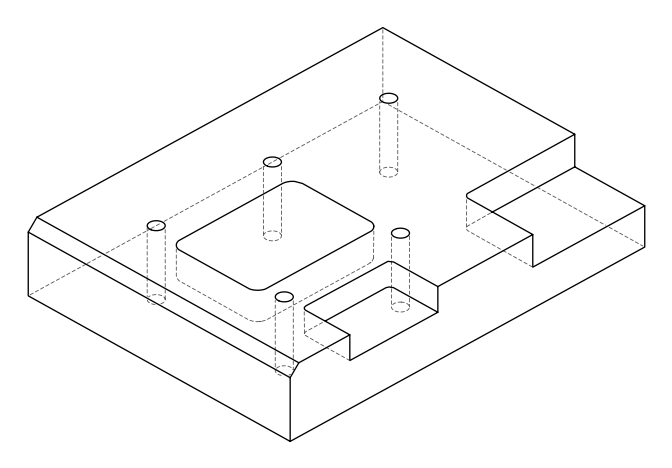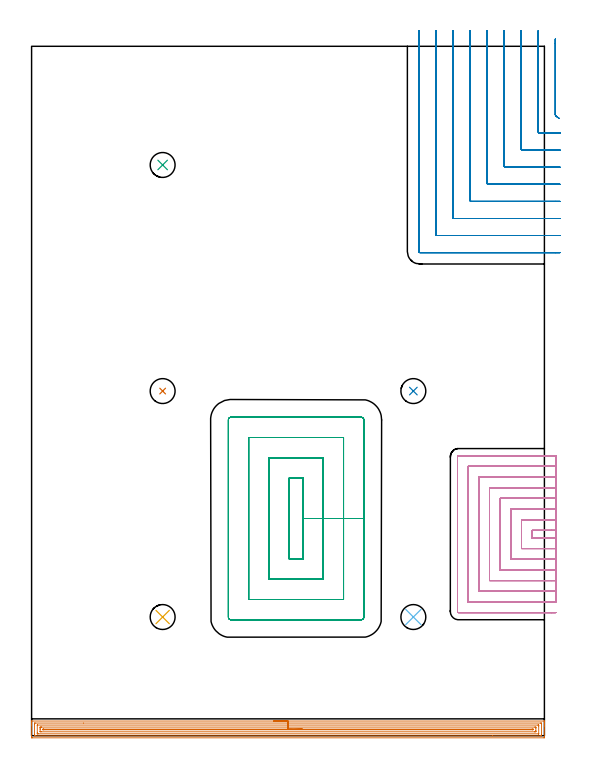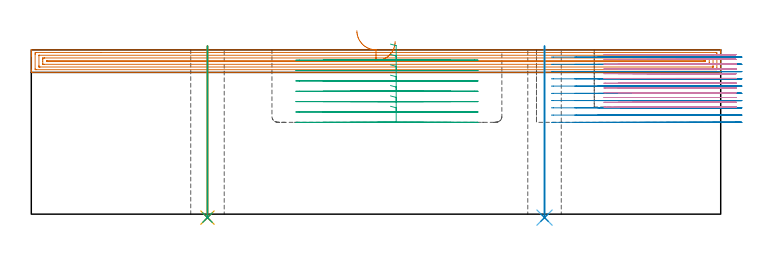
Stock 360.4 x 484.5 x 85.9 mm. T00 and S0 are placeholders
(PLAN: 9 operations, 4 tool changes, 114.3 min)
(1 AREA_MILL | FG_CHAMFER_SURFACE | UGT0205_001 | 14.6 min | 25090 mm3)
(2 MILL_CORNER_NOTCH_RECTANGULAR | CORNER_NOTCH_RECTANGULAR | NXT0201_012 | Follow Part, ap 4, ae 75% | 31.21 min | 557819 mm3)
(3 MILL_RECTANGULAR_POCKET | POCKET_RECTANGULAR_STRAIGHT | NXT0201_007 | Follow Part, ap 6.25, ae 75% | 18.54 min | 754233 mm3)
(4 MILL_SLOT | SLOT_PARTIAL_RECTANGULAR | NXT0201_013 | Follow Part, ap 2.5, ae 75% | 48.18 min | 237296 mm3)
(5 INDEXABLE_INSERT_DRILL_THROUGH_HOLE_FROM_SOLID | STEP1HOLE | NXT0302_006 | 0.36 min | 20624 mm3)
(6 INDEXABLE_INSERT_DRILL_THROUGH_HOLE_FROM_SOLID_1 | STEP1HOLE_1 | NXT0302_006 | 0.36 min | 20645 mm3)
(7 INDEXABLE_INSERT_DRILL_THROUGH_HOLE_FROM_SOLID_2 | STEP1HOLE_2 | NXT0302_006 | 0.36 min | 20536 mm3)
(8 INDEXABLE_INSERT_DRILL_THROUGH_HOLE_FROM_SOLID_3 | STEP1HOLE_3 | NXT0302_006 | 0.36 min | 20660 mm3)
(9 INDEXABLE_INSERT_DRILL_THROUGH_HOLE_FROM_SOLID_4 | STEP1HOLE_4 | NXT0302_006 | 0.36 min | 20604 mm3)
(TOOL UGT0205_001 | Chamfer Mill 20 x 3 x 45 deg. | D20 FL50 Z2)
(TOOL NXT0201_012 | ENDMILL 16mm [2P460-1600-NA 1630] | D16 FL38 Z6)
(TOOL NXT0201_007 | ENDMILL 25mm [R216.25-25050GCK54P 1620] | D25 R3 FL54 Z5)
(TOOL NXT0201_013 | ENDMILL 10mm | D10 FL30 Z4)
(TOOL NXT0302_006 | Index. Insert Drill 17.5mm [880-D1750L25-05] | D17.5 PA176 FL88 Z2)
(OP 1 AREA_MILL)
G17 G21 G94 G90
T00 M6
G54
G17 G0 G90 X170.2 Y10.3 S1061 M3
G43 Z95.9 H0
G94 G1 X170.238 Z95.028 F250.
X170.352 Z94.163
X170.541 Z93.312
X170.803 Z92.48
X171.137 Z91.674
X171.54 Z90.9
X172.008 Z90.164
X172.54 Z89.472
X173.129 Z88.829
X173.772 Z88.239
X174.464 Z87.708
X175.2 Z87.24
X175.974 Z86.837
X176.78 Z86.503
X177.612 Z86.241
X178.464 Z86.052
X179.328 Z85.938
X180.2 Z85.9
X360.228
X360.39 Y10.297 Z85.888
X360.393 Y10.256 Z85.848
X360.4 Y9.865 Z85.464
Y9.534 Z85.134
Y8.847 Z84.442
Y7.614 Z83.211
Y7.068 Z82.663
Y6.452 Z82.047
Y-0.937 Z74.661
X360.398 Y-1.212 Z74.386
X360.39 Y-1.492 Z74.106
X360.109 Y-1.499 Z74.099
X0.619 Y-1.5 Z74.1
X0.059 Y-1.494 Z74.104
X0.008 Y-1.492 Z74.106
X0.004 Y-0.937 Z74.661
X0. Y-0.32 Z75.277
Y7.068 Z82.663
Y7.614 Z83.211
Y7.958 Z83.554
Y8.504 Z84.1
Y8.847 Z84.442
Y9.534 Z85.134
Y9.865 Z85.465
X0.007 Y10.256 Z85.848
X0.01 Y10.297 Z85.888
X0.172 Y10.3 Z85.9
X180.2
Y8.886 Z84.486
X357.956 Y8.885 Z84.485
X357.994 Y8.883 Z84.483
X358.39 Y8.847 Z84.447
X358.399 Y8.444 Z84.044
X358.4 Y0.842 Z76.442
X358.399 Y0.439 Z76.039
X358.39 Y-0.047 Z75.553
X358.03 Y-0.083 Z75.517
X357.994 Y-0.085 Z75.515
X323.97 Y-0.086 Z75.514
X2.444 Y-0.085 Z75.515
X2.406 Y-0.083 Z75.517
X2.01 Y-0.047 Z75.553
X2.001 Y0.356 Z75.956
X2. Y7.958 Z83.558
X2.001 Y8.361 Z83.961
X2.01 Y8.847 Z84.447
X2.37 Y8.883 Z84.483
X2.406 Y8.885 Z84.485
X36.437 Y8.886 Z84.486
X180.2
Y7.471 Z83.071
X355.803
X356.207 Y7.469 Z83.069
X356.341 Y7.467 Z83.067
X356.382 Y7.465 Z83.065
X356.39 Y7.388 Z82.988
X356.395 Y7.26 Z82.86
X356.399 Y7.068 Z82.668
X356.4 Y6.876 Z82.476
X356.399 Y1.541 Z77.141
X356.391 Y1.348 Z76.948
X356.388 Y1.334 Z76.934
X356.383 Y1.332 Z76.932
X356.359 Y1.33 Z76.93
X356.308 Y1.329 Z76.929
X356.207 Y1.328 Z76.928
X4.597 Y1.329 Z76.929
X4.193 Y1.331 Z76.931
X4.059 Y1.333 Z76.933
X4.018 Y1.335 Z76.935
X4.01 Y1.412 Z77.012
X4.005 Y1.54 Z77.14
X4.001 Y1.732 Z77.332
X4. Y1.924 Z77.524
X4.001 Y7.259 Z82.859
X4.009 Y7.452 Z83.052
X4.012 Y7.466 Z83.066
X4.017 Y7.468 Z83.068
X4.041 Y7.47 Z83.07
X4.092 Y7.471 Z83.071
X4.193
X180.2
Y6.057 Z81.657
X353.649
X354.322 Y6.05 Z81.65
X354.39 Y6.042 Z81.642
X354.395 Y5.942 Z81.542
X354.398 Y5.732 Z81.332
X354.4 Y5.309 Z80.909
Y3.531 Z79.131
X354.398 Y3.076 Z78.676
X354.395 Y2.859 Z78.459
X354.39 Y2.756 Z78.356
X354.291 Y2.749 Z78.349
X353.527 Y2.743 Z78.343
X353.405
X6.751
X6.078 Y2.75 Z78.35
X6.01 Y2.758 Z78.358
X6.005 Y2.857 Z78.457
X6.002 Y3.068 Z78.668
X6. Y4.4 Z80.
Y5.269 Z80.869
X6.002 Y5.724 Z81.324
X6.005 Y5.941 Z81.541
X6.01 Y6.044 Z81.644
X6.109 Y6.051 Z81.651
X6.873 Y6.057 Z81.657
X6.995
X180.2
Y4.643 Z80.243
X351.74
X352.391 Y4.642 Z80.242
X352.393 Y4.64 Z80.24
X352.398 Y4.634 Z80.234
X352.395 Y4.4 Z80.
X352.39 Y4.236 Z79.836
X352.382 Y4.164 Z79.764
X352.228 Y4.161 Z79.761
X351.983 Y4.158 Z79.758
X8.66 Y4.157 Z79.757
X8.01 Y4.158 Z79.758
X8.007 Y4.16 Z79.76
X8.002 Y4.166 Z79.766
X8.005 Y4.4 Z80.
X8.01 Y4.564 Z80.164
X8.018 Y4.636 Z80.236
X8.172 Y4.639 Z80.239
X8.417 Y4.642 Z80.242
X180.2 Y4.643 Z80.243
X181.072 Z80.281
X181.936 Z80.395
X182.788 Z80.584
X183.62 Z80.846
X184.426 Z81.18
X185.2 Z81.583
X185.936 Z82.052
X186.628 Z82.583
X187.271 Z83.172
X187.86 Z83.815
X188.392 Z84.507
X188.86 Z85.243
X189.263 Z86.017
X189.597 Z86.823
X189.859 Z87.655
X190.048 Z88.507
X190.162 Z89.372
X190.2 Z90.243
G0 Z95.9
M5
M2
(OP 2 MILL_CORNER_NOTCH_RECTANGULAR)
G17 G21 G94 G90
T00 M6
G54
G17 G0 G90 X368.1 Y489.67 S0 M3
G43 Z95.9 H1
Z82.11
G94 G1 Y486.67 F250.
Y436.291 F500.
G3 X368.4 Y435.674 R0.8
G1 X370.742 Y433.799 F250.
G0 Z95.9
X356.1 Y495.5
Z82.11
G1 Y492.5
Y424.293 F500.
G3 X356.893 Y423.5 R0.8
G1 X368.4
X371.4 F250.
G0 Z95.9
X344.1 Y495.5
Z82.11
G1 Y492.5
Y412.293 F500.
G3 X344.893 Y411.5 R0.8
G1 X368.4
X371.4 F250.
G0 Z95.9
X332.1 Y495.5
Z82.11
G1 Y492.5
Y400.294 F500.
G3 X332.894 Y399.5 R0.8
G1 X368.4
X371.4 F250.
G0 Z95.9
X320.1 Y495.5
Z82.11
G1 Y492.5
Y388.294 F500.
G3 X320.894 Y387.5 R0.8
G1 X368.4
X371.4 F250.
G0 Z95.9
X308.1 Y495.5
Z82.11
G1 Y492.5
Y376.295 F500.
G3 X308.895 Y375.5 R0.8
G1 X368.4
X371.4 F250.
G0 Z95.9
X296.1 Y495.5
Z82.11
G1 Y492.5
Y364.295 F500.
G3 X296.895 Y363.5 R0.8
G1 X368.4
X371.4 F250.
G0 Z95.9
X284.1 Y495.5
Z82.11
G1 Y492.5
Y352.295 F500.
G3 X284.895 Y351.5 R0.8
G1 X368.4
X371.4 F250.
G0 Z95.9
X272.1 Y495.5
Z82.11
G1 Y492.5
Y340.295 F500.
G3 X272.895 Y339.5 R0.8
G1 X368.4
X371.4 F250.
G0 Z95.9
X368.1 Y489.67
Z78.32
G1 Y486.67
Y436.291 F500.
G3 X368.4 Y435.674 R0.8
G1 X370.742 Y433.799 F250.
G0 Z95.9
X356.1 Y495.5
Z78.32
G1 Y492.5
Y424.293 F500.
G3 X356.893 Y423.5 R0.8
G1 X368.4
X371.4 F250.
G0 Z95.9
X344.1 Y495.5
Z78.32
G1 Y492.5
Y412.294 F500.
G3 X344.894 Y411.5 R0.8
G1 X368.4
X371.4 F250.
G0 Z95.9
X332.1 Y495.5
Z78.32
G1 Y492.5
Y400.294 F500.
G3 X332.894 Y399.5 R0.8
G1 X368.4
X371.4 F250.
G0 Z95.9
X320.1 Y495.5
Z78.32
G1 Y492.5
Y388.294 F500.
G3 X320.894 Y387.5 R0.8
G1 X368.4
X371.4 F250.
G0 Z95.9
X308.1 Y495.5
Z78.32
G1 Y492.5
Y376.295 F500.
G3 X308.895 Y375.5 R0.8
G1 X368.4
X371.4 F250.
G0 Z95.9
X296.1 Y495.5
Z78.32
G1 Y492.5
Y364.295 F500.
G3 X296.895 Y363.5 R0.8
G1 X368.4
X371.4 F250.
G0 Z95.9
X284.1 Y495.5
Z78.32
G1 Y492.5
Y352.295 F500.
G3 X284.895 Y351.5 R0.8
G1 X368.4
X371.4 F250.
G0 Z95.9
X272.1 Y495.5
Z78.32
G1 Y492.5
Y340.295 F500.
G3 X272.895 Y339.5 R0.8
G1 X368.4
X371.4 F250.
G0 Z95.9
X368.1 Y489.67
Z74.53
G1 Y486.67
Y436.291 F500.
G3 X368.4 Y435.674 R0.8
G1 X370.742 Y433.799 F250.
G0 Z95.9
X356.1 Y495.5
Z74.53
G1 Y492.5
Y424.293 F500.
G3 X356.893 Y423.5 R0.8
G1 X368.4
X371.4 F250.
G0 Z95.9
X344.1 Y495.5
Z74.53
G1 Y492.5
Y412.293 F500.
G3 X344.893 Y411.5 R0.8
G1 X368.4
X371.4 F250.
G0 Z95.9
X332.1 Y495.5
Z74.53
G1 Y492.5
Y400.294 F500.
G3 X332.894 Y399.5 R0.8
G1 X368.4
X371.4 F250.
G0 Z95.9
X320.1 Y495.5
Z74.53
G1 Y492.5
Y388.294 F500.
G3 X320.894 Y387.5 R0.8
G1 X368.4
X371.4 F250.
G0 Z95.9
X308.1 Y495.5
Z74.53
G1 Y492.5
Y376.295 F500.
G3 X308.895 Y375.5 R0.8
G1 X368.4
X371.4 F250.
G0 Z95.9
X296.1 Y495.5
Z74.53
G1 Y492.5
Y364.295 F500.
G3 X296.895 Y363.5 R0.8
G1 X368.4
X371.4 F250.
G0 Z95.9
X284.1 Y495.5
Z74.53
G1 Y492.5
Y352.295 F500.
G3 X284.895 Y351.5 R0.8
G1 X368.4
X371.4 F250.
G0 Z95.9
X272.1 Y495.5
Z74.53
G1 Y492.5
Y340.295 F500.
G3 X272.895 Y339.5 R0.8
G1 X368.4
X371.4 F250.
G0 Z95.9
X368.1 Y489.67
Z70.74
G1 Y486.67
Y436.291 F500.
G3 X368.4 Y435.674 R0.8
G1 X370.742 Y433.799 F250.
G0 Z95.9
X356.1 Y495.5
Z70.74
G1 Y492.5
Y424.293 F500.
G3 X356.893 Y423.5 R0.8
G1 X368.4
X371.4 F250.
G0 Z95.9
X344.1 Y495.5
Z70.74
G1 Y492.5
Y412.293 F500.
G3 X344.893 Y411.5 R0.8
G1 X368.4
X371.4 F250.
G0 Z95.9
X332.1 Y495.5
Z70.74
G1 Y492.5
Y400.294 F500.
G3 X332.894 Y399.5 R0.8
G1 X368.4
X371.4 F250.
G0 Z95.9
X320.1 Y495.5
Z70.74
G1 Y492.5
Y388.294 F500.
G3 X320.894 Y387.5 R0.8
G1 X368.4
X371.4 F250.
G0 Z95.9
X308.1 Y495.5
Z70.74
G1 Y492.5
Y376.295 F500.
G3 X308.895 Y375.5 R0.8
G1 X368.4
X371.4 F250.
G0 Z95.9
X296.1 Y495.5
Z70.74
G1 Y492.5
Y364.295 F500.
G3 X296.895 Y363.5 R0.8
G1 X368.4
X371.4 F250.
G0 Z95.9
X284.1 Y495.5
Z70.74
G1 Y492.5
Y352.295 F500.
G3 X284.895 Y351.5 R0.8
G1 X368.4
X371.4 F250.
G0 Z95.9
X272.1 Y495.5
Z70.74
G1 Y492.5
Y340.295 F500.
G3 X272.895 Y339.5 R0.8
G1 X368.4
X371.4 F250.
G0 Z95.9
X368.1 Y489.67
Z66.95
G1 Y486.67
Y436.291 F500.
G3 X368.4 Y435.674 R0.8
G1 X370.742 Y433.799 F250.
G0 Z95.9
X356.1 Y495.5
Z66.95
G1 Y492.5
Y424.293 F500.
G3 X356.893 Y423.5 R0.8
G1 X368.4
X371.4 F250.
G0 Z95.9
X344.1 Y495.5
Z66.95
G1 Y492.5
Y412.293 F500.
G3 X344.893 Y411.5 R0.8
G1 X368.4
X371.4 F250.
G0 Z95.9
X332.1 Y495.5
Z66.95
G1 Y492.5
Y400.294 F500.
G3 X332.894 Y399.5 R0.8
G1 X368.4
X371.4 F250.
G0 Z95.9
X320.1 Y495.5
Z66.95
G1 Y492.5
Y388.294 F500.
G3 X320.894 Y387.5 R0.8
G1 X368.4
X371.4 F250.
G0 Z95.9
X308.1 Y495.5
Z66.95
G1 Y492.5
Y376.295 F500.
G3 X308.895 Y375.5 R0.8
G1 X368.4
X371.4 F250.
G0 Z95.9
X296.1 Y495.5
Z66.95
G1 Y492.5
Y364.295 F500.
G3 X296.895 Y363.5 R0.8
G1 X368.4
X371.4 F250.
G0 Z95.9
X284.1 Y495.5
Z66.95
G1 Y492.5
Y352.295 F500.
G3 X284.895 Y351.5 R0.8
G1 X368.4
X371.4 F250.
G0 Z95.9
X272.1 Y495.5
Z66.95
G1 Y492.5
Y340.295 F500.
G3 X272.895 Y339.5 R0.8
G1 X368.4
X371.4 F250.
G0 Z95.9
X368.1 Y489.67
Z63.16
G1 Y486.67
Y436.291 F500.
G3 X368.4 Y435.674 R0.8
G1 X370.742 Y433.799 F250.
G0 Z95.9
X356.1 Y495.5
Z63.16
G1 Y492.5
Y424.293 F500.
G3 X356.893 Y423.5 R0.8
G1 X368.4
X371.4 F250.
G0 Z95.9
X344.1 Y495.5
Z63.16
G1 Y492.5
Y412.293 F500.
G3 X344.893 Y411.5 R0.8
G1 X368.4
X371.4 F250.
G0 Z95.9
X332.1 Y495.5
Z63.16
G1 Y492.5
Y400.294 F500.
G3 X332.894 Y399.5 R0.8
G1 X368.4
X371.4 F250.
G0 Z95.9
X320.1 Y495.5
Z63.16
G1 Y492.5
Y388.294 F500.
G3 X320.894 Y387.5 R0.8
G1 X368.4
X371.4 F250.
G0 Z95.9
X308.1 Y495.5
Z63.16
G1 Y492.5
Y376.295 F500.
G3 X308.895 Y375.5 R0.8
G1 X368.4
X371.4 F250.
G0 Z95.9
X296.1 Y495.5
Z63.16
G1 Y492.5
Y364.295 F500.
G3 X296.895 Y363.5 R0.8
G1 X368.4
X371.4 F250.
G0 Z95.9
X284.1 Y495.5
Z63.16
G1 Y492.5
Y352.295 F500.
G3 X284.895 Y351.5 R0.8
G1 X368.4
X371.4 F250.
G0 Z95.9
X272.1 Y495.5
Z63.16
G1 Y492.5
Y340.295 F500.
G3 X272.895 Y339.5 R0.8
G1 X368.4
X371.4 F250.
G0 Z95.9
X368.1 Y489.67
Z59.37
G1 Y486.67
Y436.291 F500.
G3 X368.4 Y435.674 R0.8
G1 X370.742 Y433.799 F250.
G0 Z95.9
X356.1 Y495.5
Z59.37
G1 Y492.5
Y424.293 F500.
G3 X356.893 Y423.5 R0.8
G1 X368.4
X371.4 F250.
G0 Z95.9
X344.1 Y495.5
Z59.37
G1 Y492.5
Y412.293 F500.
G3 X344.893 Y411.5 R0.8
G1 X368.4
X371.4 F250.
G0 Z95.9
X332.1 Y495.5
Z59.37
G1 Y492.5
Y400.294 F500.
G3 X332.894 Y399.5 R0.8
G1 X368.4
X371.4 F250.
G0 Z95.9
X320.1 Y495.5
Z59.37
G1 Y492.5
Y388.294 F500.
G3 X320.894 Y387.5 R0.8
G1 X368.4
X371.4 F250.
G0 Z95.9
X308.1 Y495.5
Z59.37
G1 Y492.5
Y376.295 F500.
G3 X308.895 Y375.5 R0.8
G1 X368.4
X371.4 F250.
G0 Z95.9
X296.1 Y495.5
Z59.37
G1 Y492.5
Y364.295 F500.
G3 X296.895 Y363.5 R0.8
G1 X368.4
X371.4 F250.
G0 Z95.9
X284.1 Y495.5
Z59.37
G1 Y492.5
Y352.295 F500.
G3 X284.895 Y351.5 R0.8
G1 X368.4
X371.4 F250.
G0 Z95.9
X272.1 Y495.5
Z59.37
G1 Y492.5
Y340.295 F500.
G3 X272.895 Y339.5 R0.8
G1 X368.4
X371.4 F250.
G0 Z95.9
X368.1 Y489.67
Z55.58
G1 Y486.67
Y436.291 F500.
G3 X368.4 Y435.674 R0.8
G1 X370.742 Y433.799 F250.
G0 Z95.9
X356.1 Y495.5
Z55.58
G1 Y492.5
Y424.293 F500.
G3 X356.893 Y423.5 R0.8
G1 X368.4
X371.4 F250.
G0 Z95.9
X344.1 Y495.5
Z55.58
G1 Y492.5
Y412.293 F500.
G3 X344.893 Y411.5 R0.8
G1 X368.4
X371.4 F250.
G0 Z95.9
X332.1 Y495.5
Z55.58
G1 Y492.5
Y400.294 F500.
G3 X332.894 Y399.5 R0.8
G1 X368.4
X371.4 F250.
G0 Z95.9
X320.1 Y495.5
Z55.58
G1 Y492.5
Y388.294 F500.
G3 X320.894 Y387.5 R0.8
G1 X368.4
X371.4 F250.
G0 Z95.9
X308.1 Y495.5
Z55.58
G1 Y492.5
Y376.295 F500.
G3 X308.895 Y375.5 R0.8
G1 X368.4
X371.4 F250.
G0 Z95.9
X296.1 Y495.5
Z55.58
G1 Y492.5
Y364.295 F500.
G3 X296.895 Y363.5 R0.8
G1 X368.4
X371.4 F250.
G0 Z95.9
X284.1 Y495.5
Z55.58
G1 Y492.5
Y352.295 F500.
G3 X284.895 Y351.5 R0.8
G1 X368.4
X371.4 F250.
G0 Z95.9
X272.1 Y495.5
Z55.58
G1 Y492.5
Y340.295 F500.
G3 X272.895 Y339.5 R0.8
G1 X368.4
X371.4 F250.
G0 Z95.9
X368.1 Y489.67
Z51.79
G1 Y486.67
Y436.291 F500.
G3 X368.4 Y435.674 R0.8
G1 X370.742 Y433.799 F250.
G0 Z95.9
X356.1 Y495.5
Z51.79
G1 Y492.5
Y424.293 F500.
G3 X356.893 Y423.5 R0.8
G1 X368.4
X371.4 F250.
G0 Z95.9
X344.1 Y495.5
Z51.79
G1 Y492.5
Y412.293 F500.
G3 X344.893 Y411.5 R0.8
G1 X368.4
X371.4 F250.
G0 Z95.9
X332.1 Y495.5
Z51.79
G1 Y492.5
Y400.294 F500.
G3 X332.894 Y399.5 R0.8
G1 X368.4
X371.4 F250.
G0 Z95.9
X320.1 Y495.5
Z51.79
G1 Y492.5
Y388.294 F500.
G3 X320.894 Y387.5 R0.8
G1 X368.4
X371.4 F250.
G0 Z95.9
X308.1 Y495.5
Z51.79
G1 Y492.5
Y376.295 F500.
G3 X308.895 Y375.5 R0.8
G1 X368.4
X371.4 F250.
G0 Z95.9
X296.1 Y495.5
Z51.79
G1 Y492.5
Y364.295 F500.
G3 X296.895 Y363.5 R0.8
G1 X368.4
X371.4 F250.
G0 Z95.9
X284.1 Y495.5
Z51.79
G1 Y492.5
Y352.295 F500.
G3 X284.895 Y351.5 R0.8
G1 X368.4
X371.4 F250.
G0 Z95.9
X272.1 Y495.5
Z51.79
G1 Y492.5
Y340.295 F500.
G3 X272.895 Y339.5 R0.8
G1 X368.4
X371.4 F250.
G0 Z95.9
X368.1 Y489.67
Z48.
G1 Y486.67
Y436.291 F500.
G3 X368.4 Y435.674 R0.8
G1 X370.742 Y433.799 F250.
G0 Z95.9
X356.1 Y495.5
Z48.
G1 Y492.5
Y424.293 F500.
G3 X356.893 Y423.5 R0.8
G1 X368.4
X371.4 F250.
G0 Z95.9
X344.1 Y495.5
Z48.
G1 Y492.5
Y412.293 F500.
G3 X344.893 Y411.5 R0.8
G1 X368.4
X371.4 F250.
G0 Z95.9
X332.1 Y495.5
Z48.
G1 Y492.5
Y400.294 F500.
G3 X332.894 Y399.5 R0.8
G1 X368.4
X371.4 F250.
G0 Z95.9
X320.1 Y495.5
Z48.
G1 Y492.5
Y388.294 F500.
G3 X320.894 Y387.5 R0.8
G1 X368.4
X371.4 F250.
G0 Z95.9
X308.1 Y495.5
Z48.
G1 Y492.5
Y376.295 F500.
G3 X308.895 Y375.5 R0.8
G1 X368.4
X371.4 F250.
G0 Z95.9
X296.1 Y495.5
Z48.
G1 Y492.5
Y364.295 F500.
G3 X296.895 Y363.5 R0.8
G1 X368.4
X371.4 F250.
G0 Z95.9
X284.1 Y495.5
Z48.
G1 Y492.5
Y352.295 F500.
G3 X284.895 Y351.5 R0.8
G1 X368.4
X371.4 F250.
G0 Z95.9
X272.1 Y495.5
Z48.
G1 Y492.5
Y340.295 F500.
G3 X272.895 Y339.5 R0.8
G1 X368.4
X371.4 F250.
G0 Z95.9
M5
M2
(OP 3 MILL_RECTANGULAR_POCKET)
G17 G21 G94 G90
T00 M6
G54
G17 G0 G90 X187.748 Y124.25 S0 M3
G43 Z95.9 H1
Z88.9
G94 G1 X190.75 Z88.095 F250.
Y152.65 Z80.486
Y181.05 F500.
X181.05
Y124.25
X190.75
Y152.65
X205.
Y195.3
X166.8
Y110.
X205.
Y152.65
X219.25
Y209.55
X152.55
Y95.75
X219.25
Y152.65
X233.5
Y222.
G3 X231.7 Y223.8 R1.8
G1 X140.1
G3 X138.3 Y222. R1.8
G1 Y83.3
G3 X140.1 Y81.5 R1.8
G1 X231.7
G3 X233.5 Y83.3 R1.8
G1 Y152.65
Y153.65
G0 X187.748 Y124.25 Z83.486
G1 X190.75 Z82.681 F250.
Y152.65 Z75.071
Y181.05 F500.
X181.05
Y124.25
X190.75
Y152.65
X205.
Y195.3
X166.8
Y110.
X205.
Y152.65
X219.25
Y209.55
X152.55
Y95.75
X219.25
Y152.65
X233.5
Y222.
G3 X231.7 Y223.8 R1.8
G1 X140.1
G3 X138.3 Y222. R1.8
G1 Y83.3
G3 X140.1 Y81.5 R1.8
G1 X231.7
G3 X233.5 Y83.3 R1.8
G1 Y152.65
Y153.65
G0 X187.748 Y124.25 Z78.071
G1 X190.75 Z77.267 F250.
Y152.65 Z69.657
Y181.05 F500.
X181.05
Y124.25
X190.75
Y152.65
X205.
Y195.3
X166.8
Y110.
X205.
Y152.65
X219.25
Y209.55
X152.55
Y95.75
X219.25
Y152.65
X233.5
Y222.
G3 X231.7 Y223.8 R1.8
G1 X140.1
G3 X138.3 Y222. R1.8
G1 Y83.3
G3 X140.1 Y81.5 R1.8
G1 X231.7
G3 X233.5 Y83.3 R1.8
G1 Y152.65
Y153.65
G0 X187.748 Y124.25 Z72.657
G1 X190.75 Z71.853 F250.
Y152.65 Z64.243
Y181.05 F500.
X181.05
Y124.25
X190.75
Y152.65
X205.
Y195.3
X166.8
Y110.
X205.
Y152.65
X219.25
Y209.55
X152.55
Y95.75
X219.25
Y152.65
X233.5
Y222.
G3 X231.7 Y223.8 R1.8
G1 X140.1
G3 X138.3 Y222. R1.8
G1 Y83.3
G3 X140.1 Y81.5 R1.8
G1 X231.7
G3 X233.5 Y83.3 R1.8
G1 Y152.65
Y153.65
G0 X187.748 Y124.25 Z67.243
G1 X190.75 Z66.438 F250.
Y152.65 Z58.829
Y181.05 F500.
X181.05
Y124.25
X190.75
Y152.65
X205.
Y195.3
X166.8
Y110.
X205.
Y152.65
X219.25
Y209.55
X152.55
Y95.75
X219.25
Y152.65
X233.5
Y222.
G3 X231.7 Y223.8 R1.8
G1 X140.1
G3 X138.3 Y222. R1.8
G1 Y83.3
G3 X140.1 Y81.5 R1.8
G1 X231.7
G3 X233.5 Y83.3 R1.8
G1 Y152.65
Y153.65
G0 X187.748 Y124.25 Z61.829
G1 X190.75 Z61.024 F250.
Y152.65 Z53.414
Y181.05 F500.
X181.05
Y124.25
X190.75
Y152.65
X205.
Y195.3
X166.8
Y110.
X205.
Y152.65
X219.25
Y209.55
X152.55
Y95.75
X219.25
Y152.65
X233.5
Y222.
G3 X231.7 Y223.8 R1.8
G1 X140.1
G3 X138.3 Y222. R1.8
G1 Y83.3
G3 X140.1 Y81.5 R1.8
G1 X231.7
G3 X233.5 Y83.3 R1.8
G1 Y152.65
Y153.65
G0 X187.748 Y124.25 Z56.414
G1 X190.75 Z55.61 F250.
Y152.65 Z48.
Y181.05 F500.
X181.05
Y124.25
X190.75
Y152.65
X205.
Y195.3
X166.8
Y110.
X205.
Y152.65
X219.25
Y209.55
X152.55
Y95.75
X219.25
Y152.65
X233.5
Y222.
G3 X231.7 Y223.8 R1.8
G1 X140.1
G3 X138.3 Y222. R1.8
G1 Y83.3
G3 X140.1 Y81.5 R1.8
G1 X231.7
G3 X233.5 Y83.3 R1.8
G1 Y152.65
Y153.65
G0 Z95.9
M5
M2
(OP 4 MILL_SLOT)
G17 G21 G94 G90
T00 M6
G54
G17 G0 G90 X368.4 Y144.3 S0 M3
G43 Z95.9 H0
Z83.408
G94 G1 X365.4 F250.
X351.8 F500.
Y139.
X365.4
X368.4 F250.
Y151.8
X365.4
X344.3 F500.
Y131.5
X365.4
X368.4 F250.
Y159.3
X365.4
X336.8 F500.
Y124.
X365.4
X368.4 F250.
Y166.8
X365.4
X329.3 F500.
Y116.5
X365.4
X368.4 F250.
Y174.3
X365.4
X321.8 F500.
Y109.
X365.4
X368.4 F250.
Y181.8
X365.4
X314.3 F500.
Y101.5
X365.4
X368.4 F250.
Y189.3
X365.4
X306.8 F500.
Y94.
X365.4
X368.4 F250.
Y196.8
X365.4
X300. F500.
G3 X299.3 Y196.1 R0.7
G1 Y87.2
G3 X300. Y86.5 R0.7
G1 X365.4
X368.4 F250.
G0 Y144.3 Z80.917
G1 X365.4
X351.8 F500.
Y139.
X365.4
X368.4 F250.
Y151.8
X365.4
X344.3 F500.
Y131.5
X365.4
X368.4 F250.
Y159.3
X365.4
X336.8 F500.
Y124.
X365.4
X368.4 F250.
Y166.8
X365.4
X329.3 F500.
Y116.5
X365.4
X368.4 F250.
Y174.3
X365.4
X321.8 F500.
Y109.
X365.4
X368.4 F250.
Y181.8
X365.4
X314.3 F500.
Y101.5
X365.4
X368.4 F250.
Y189.3
X365.4
X306.8 F500.
Y94.
X365.4
X368.4 F250.
Y196.8
X365.4
X300. F500.
G3 X299.3 Y196.1 R0.7
G1 Y87.2
G3 X300. Y86.5 R0.7
G1 X365.4
X368.4 F250.
G0 Y144.3 Z78.425
G1 X365.4
X351.8 F500.
Y139.
X365.4
X368.4 F250.
Y151.8
X365.4
X344.3 F500.
Y131.5
X365.4
X368.4 F250.
Y159.3
X365.4
X336.8 F500.
Y124.
X365.4
X368.4 F250.
Y166.8
X365.4
X329.3 F500.
Y116.5
X365.4
X368.4 F250.
Y174.3
X365.4
X321.8 F500.
Y109.
X365.4
X368.4 F250.
Y181.8
X365.4
X314.3 F500.
Y101.5
X365.4
X368.4 F250.
Y189.3
X365.4
X306.8 F500.
Y94.
X365.4
X368.4 F250.
Y196.8
X365.4
X300. F500.
G3 X299.3 Y196.1 R0.7
G1 Y87.2
G3 X300. Y86.5 R0.7
G1 X365.4
X368.4 F250.
G0 Y144.3 Z75.933
G1 X365.4
X351.8 F500.
Y139.
X365.4
X368.4 F250.
Y151.8
X365.4
X344.3 F500.
Y131.5
X365.4
X368.4 F250.
Y159.3
X365.4
X336.8 F500.
Y124.
X365.4
X368.4 F250.
Y166.8
X365.4
X329.3 F500.
Y116.5
X365.4
X368.4 F250.
Y174.3
X365.4
X321.8 F500.
Y109.
X365.4
X368.4 F250.
Y181.8
X365.4
X314.3 F500.
Y101.5
X365.4
X368.4 F250.
Y189.3
X365.4
X306.8 F500.
Y94.
X365.4
X368.4 F250.
Y196.8
X365.4
X300. F500.
G3 X299.3 Y196.1 R0.7
G1 Y87.2
G3 X300. Y86.5 R0.7
G1 X365.4
X368.4 F250.
G0 Y144.3 Z73.442
G1 X365.4
X351.8 F500.
Y139.
X365.4
X368.4 F250.
Y151.8
X365.4
X344.3 F500.
Y131.5
X365.4
X368.4 F250.
Y159.3
X365.4
X336.8 F500.
Y124.
X365.4
X368.4 F250.
Y166.8
X365.4
X329.3 F500.
Y116.5
X365.4
X368.4 F250.
Y174.3
X365.4
X321.8 F500.
Y109.
X365.4
X368.4 F250.
Y181.8
X365.4
X314.3 F500.
Y101.5
X365.4
X368.4 F250.
Y189.3
X365.4
X306.8 F500.
Y94.
X365.4
X368.4 F250.
Y196.8
X365.4
X300. F500.
G3 X299.3 Y196.1 R0.7
G1 Y87.2
G3 X300. Y86.5 R0.7
G1 X365.4
X368.4 F250.
G0 Y144.3 Z70.95
G1 X365.4
X351.8 F500.
Y139.
X365.4
X368.4 F250.
Y151.8
X365.4
X344.3 F500.
Y131.5
X365.4
X368.4 F250.
Y159.3
X365.4
X336.8 F500.
Y124.
X365.4
X368.4 F250.
Y166.8
X365.4
X329.3 F500.
Y116.5
X365.4
X368.4 F250.
Y174.3
X365.4
X321.8 F500.
Y109.
X365.4
X368.4 F250.
Y181.8
X365.4
X314.3 F500.
Y101.5
X365.4
X368.4 F250.
Y189.3
X365.4
X306.8 F500.
Y94.
X365.4
X368.4 F250.
Y196.8
X365.4
X300. F500.
G3 X299.3 Y196.1 R0.7
G1 Y87.2
G3 X300. Y86.5 R0.7
G1 X365.4
X368.4 F250.
G0 Y144.3 Z68.458
G1 X365.4
X351.8 F500.
Y139.
X365.4
X368.4 F250.
Y151.8
X365.4
X344.3 F500.
Y131.5
X365.4
X368.4 F250.
Y159.3
X365.4
X336.8 F500.
Y124.
X365.4
X368.4 F250.
Y166.8
X365.4
X329.3 F500.
Y116.5
X365.4
X368.4 F250.
Y174.3
X365.4
X321.8 F500.
Y109.
X365.4
X368.4 F250.
Y181.8
X365.4
X314.3 F500.
Y101.5
X365.4
X368.4 F250.
Y189.3
X365.4
X306.8 F500.
Y94.
X365.4
X368.4 F250.
Y196.8
X365.4
X300. F500.
G3 X299.3 Y196.1 R0.7
G1 Y87.2
G3 X300. Y86.5 R0.7
G1 X365.4
X368.4 F250.
G0 Y144.3 Z65.967
G1 X365.4
X351.8 F500.
Y139.
X365.4
X368.4 F250.
Y151.8
X365.4
X344.3 F500.
Y131.5
X365.4
X368.4 F250.
Y159.3
X365.4
X336.8 F500.
Y124.
X365.4
X368.4 F250.
Y166.8
X365.4
X329.3 F500.
Y116.5
X365.4
X368.4 F250.
Y174.3
X365.4
X321.8 F500.
Y109.
X365.4
X368.4 F250.
Y181.8
X365.4
X314.3 F500.
Y101.5
X365.4
X368.4 F250.
Y189.3
X365.4
X306.8 F500.
Y94.
X365.4
X368.4 F250.
Y196.8
X365.4
X300. F500.
G3 X299.3 Y196.1 R0.7
G1 Y87.2
G3 X300. Y86.5 R0.7
G1 X365.4
X368.4 F250.
G0 Y144.3 Z63.475
G1 X365.4
X351.8 F500.
Y139.
X365.4
X368.4 F250.
Y151.8
X365.4
X344.3 F500.
Y131.5
X365.4
X368.4 F250.
Y159.3
X365.4
X336.8 F500.
Y124.
X365.4
X368.4 F250.
Y166.8
X365.4
X329.3 F500.
Y116.5
X365.4
X368.4 F250.
Y174.3
X365.4
X321.8 F500.
Y109.
X365.4
X368.4 F250.
Y181.8
X365.4
X314.3 F500.
Y101.5
X365.4
X368.4 F250.
Y189.3
X365.4
X306.8 F500.
Y94.
X365.4
X368.4 F250.
Y196.8
X365.4
X300. F500.
G3 X299.3 Y196.1 R0.7
G1 Y87.2
G3 X300. Y86.5 R0.7
G1 X365.4
X368.4 F250.
G0 Y144.3 Z60.983
G1 X365.4
X351.8 F500.
Y139.
X365.4
X368.4 F250.
Y151.8
X365.4
X344.3 F500.
Y131.5
X365.4
X368.4 F250.
Y159.3
X365.4
X336.8 F500.
Y124.
X365.4
X368.4 F250.
Y166.8
X365.4
X329.3 F500.
Y116.5
X365.4
X368.4 F250.
Y174.3
X365.4
X321.8 F500.
Y109.
X365.4
X368.4 F250.
Y181.8
X365.4
X314.3 F500.
Y101.5
X365.4
X368.4 F250.
Y189.3
X365.4
X306.8 F500.
Y94.
X365.4
X368.4 F250.
Y196.8
X365.4
X300. F500.
G3 X299.3 Y196.1 R0.7
G1 Y87.2
G3 X300. Y86.5 R0.7
G1 X365.4
X368.4 F250.
G0 Y144.3 Z58.492
G1 X365.4
X351.8 F500.
Y139.
X365.4
X368.4 F250.
Y151.8
X365.4
X344.3 F500.
Y131.5
X365.4
X368.4 F250.
Y159.3
X365.4
X336.8 F500.
Y124.
X365.4
X368.4 F250.
Y166.8
X365.4
X329.3 F500.
Y116.5
X365.4
X368.4 F250.
Y174.3
X365.4
X321.8 F500.
Y109.
X365.4
X368.4 F250.
Y181.8
X365.4
X314.3 F500.
Y101.5
X365.4
X368.4 F250.
Y189.3
X365.4
X306.8 F500.
Y94.
X365.4
X368.4 F250.
Y196.8
X365.4
X300. F500.
G3 X299.3 Y196.1 R0.7
G1 Y87.2
G3 X300. Y86.5 R0.7
G1 X365.4
X368.4 F250.
G0 Y144.3 Z56.
G1 X365.4
X351.8 F500.
Y139.
X365.4
X368.4 F250.
Y151.8
X365.4
X344.3 F500.
Y131.5
X365.4
X368.4 F250.
Y159.3
X365.4
X336.8 F500.
Y124.
X365.4
X368.4 F250.
Y166.8
X365.4
X329.3 F500.
Y116.5
X365.4
X368.4 F250.
Y174.3
X365.4
X321.8 F500.
Y109.
X365.4
X368.4 F250.
Y181.8
X365.4
X314.3 F500.
Y101.5
X365.4
X368.4 F250.
Y189.3
X365.4
X306.8 F500.
Y94.
X365.4
X368.4 F250.
Y196.8
X365.4
X300. F500.
G3 X299.3 Y196.1 R0.7
G1 Y87.2
G3 X300. Y86.5 R0.7
G1 X365.4
X368.4 F250.
G0 Z95.9
M5
M2
(OP 5 INDEXABLE_INSERT_DRILL_THROUGH_HOLE_FROM_SOLID)
G17 G21 G94 G90
T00 M6
G54
G17 G0 G90 X92.1 Y83.4 S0 M3
G43 Z95.9 H1
G94 G81 G98 Z-1.806 F250. R87.9
G80
M5
M2
(OP 6 INDEXABLE_INSERT_DRILL_THROUGH_HOLE_FROM_SOLID_1)
G17 G21 G94 G90
T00 M6
G54
G17 G0 G90 X268.3 Y83.4 S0 M3
G43 Z95.9 H1
G94 G81 G98 Z-1.806 F250. R87.9
G80
M5
M2
(OP 7 INDEXABLE_INSERT_DRILL_THROUGH_HOLE_FROM_SOLID_2)
G17 G21 G94 G90
T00 M6
G54
G17 G0 G90 X92.1 Y242.2 S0 M3
G43 Z95.9 H1
G94 G81 G98 Z-1.806 F250. R87.9
G80
M5
M2
(OP 8 INDEXABLE_INSERT_DRILL_THROUGH_HOLE_FROM_SOLID_3)
G17 G21 G94 G90
T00 M6
G54
G17 G0 G90 X268.3 Y242.2 S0 M3
G43 Z95.9 H1
G94 G81 G98 Z-1.806 F250. R87.9
G80
M5
M2
(OP 9 INDEXABLE_INSERT_DRILL_THROUGH_HOLE_FROM_SOLID_4)
G17 G21 G94 G90
T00 M6
G54
G17 G0 G90 X92.1 Y401.1 S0 M3
G43 Z95.9 H1
G94 G81 G98 Z-1.806 F250. R87.9
G80
M5
M2
